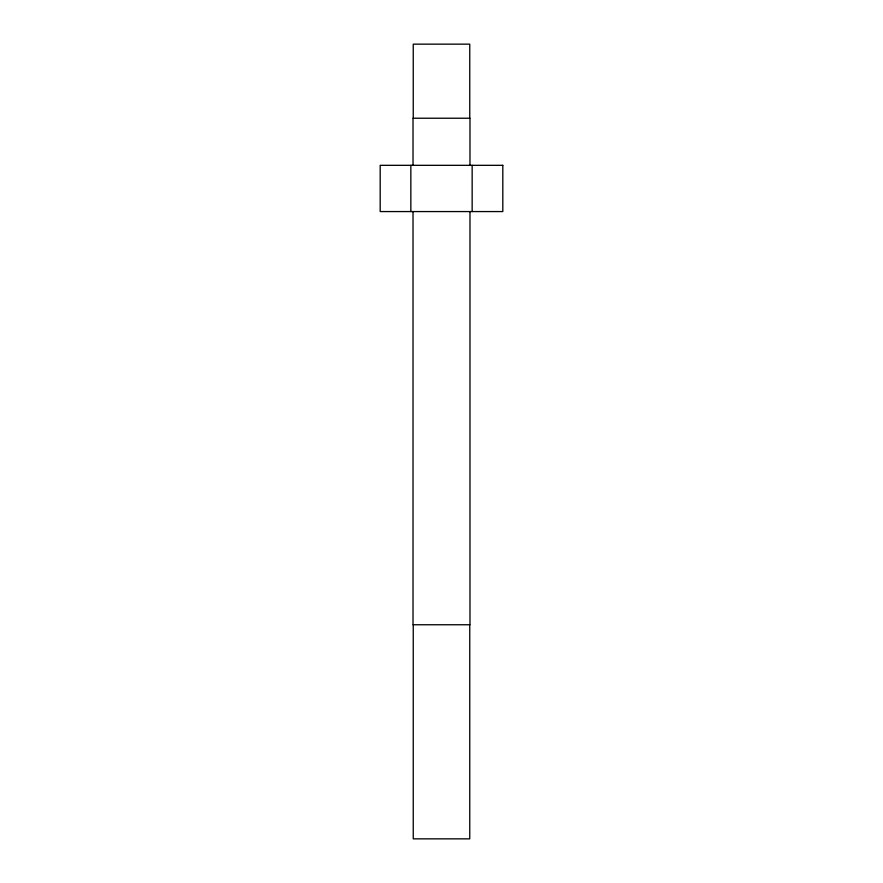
<?xml version="1.0" encoding="UTF-8"?>
<svg xmlns="http://www.w3.org/2000/svg" width="883" height="883" viewBox="0 0 883 883"><rect width="100%" height="100%" fill="white"/><g stroke="black" fill="none" stroke-linecap="round" stroke-linejoin="round"><path stroke-width="1.32" d="M472.151 165.32L472.151 211.567M469.977 165.32L469.977 118.223L413.023 118.223L413.023 165.32M469.977 211.567L469.977 624.756L413.023 624.756L413.023 211.567M469.756 118.223L469.756 44.15L413.244 44.15L413.244 118.223M469.756 624.756L469.756 838.85L413.244 838.85L413.244 624.756M410.849 165.32L410.849 211.567M502.813 165.32L380.187 165.32L380.187 211.567L502.813 211.567L502.813 165.32"/></g></svg>
